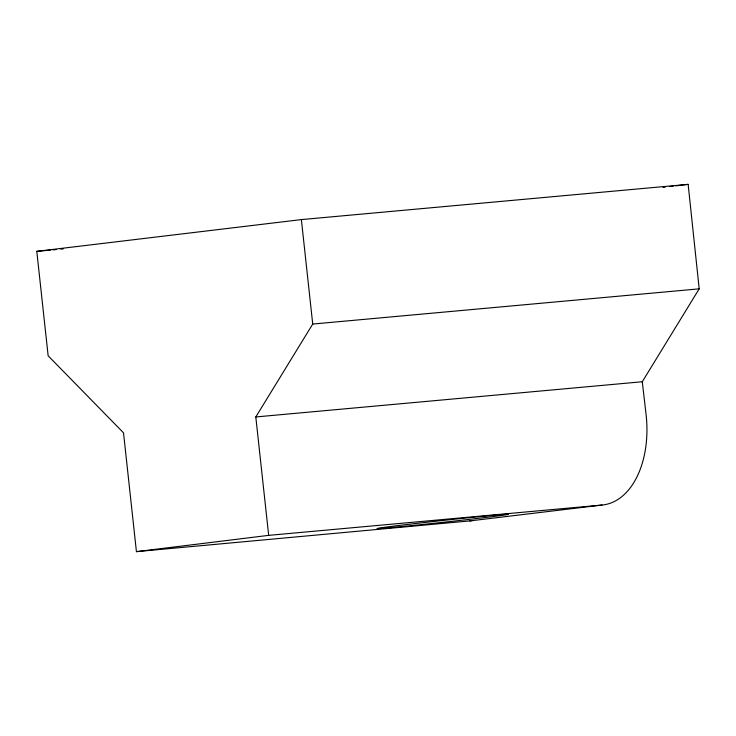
<?xml version="1.0" encoding="UTF-8"?>
<svg xmlns="http://www.w3.org/2000/svg" width="736" height="736" viewBox="0 0 736 736"><rect width="100%" height="100%" fill="white"/><g stroke="black" fill="none" stroke-linecap="round" stroke-linejoin="round"><path stroke-width="1.1" d="M602.048 505.043L268.677 535.357L255.806 416.953L312.726 324.052L301.374 219.595L36.8 251.344L48.144 355.801L123.519 432.832L136.427 551.641L469.761 520.922L602.048 505.043A85.477 53.553 83.2 0 0 646.162 415.224L642.289 381.745L699.2 288.843L688.142 184.359L301.374 219.595M136.427 551.641L268.677 535.357M663.053 187.367L665.326 187.1M669.889 186.548L673.311 186.144M675.593 185.868L688.142 184.359M36.8 251.344L50.536 250.093M52.817 249.881L56.249 249.568M60.83 249.154L63.121 248.943M312.726 324.052L699.2 288.843M255.806 416.953L642.289 381.745M472.954 520.481A85.477 53.553 83.2 0 1 469.761 520.922M403.77 526.396A66.24 0.929 -6.2 0 0 508.07 514.418A66.24 0.929 -6.2 0 0 415.923 523.471A66.24 0.929 -6.2 0 0 403.77 526.396"/></g></svg>
